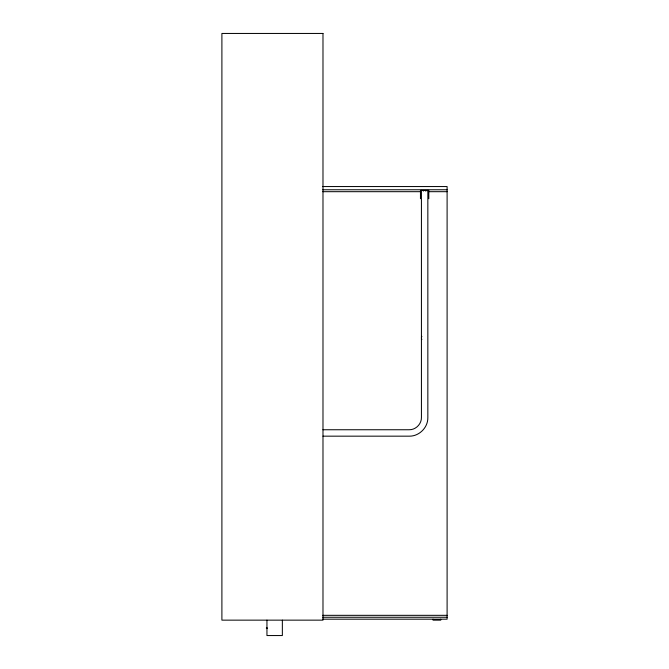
<?xml version="1.0" encoding="UTF-8"?>
<svg xmlns="http://www.w3.org/2000/svg" width="669" height="669" viewBox="0 0 669 669"><rect width="100%" height="100%" fill="white"/><g stroke="black" fill="none" stroke-linecap="round" stroke-linejoin="round"><path stroke-width="1" d="M423.669 190.657L423.268 190.966A1.923 1.923 0 0 1 423.669 190.657L423.803 190.606M322.809 186.551L447.101 186.551L447.101 619.185L322.809 619.185M322.809 189.762L447.101 189.762M322.809 191.685L419.948 191.685M428.302 191.685L447.101 191.685M322.935 429.749L409.127 429.749C415.717 429.933 421.604 424.037 421.428 417.448L421.428 190.397M322.985 436.163L409.336 436.163C419.204 436.33 428.009 427.524 427.842 417.657L427.842 190.397M322.809 615.329L447.101 615.329M322.809 617.253L447.101 617.253M266.371 627.848L267.182 627.848M266.371 628.408L267.182 628.408M440.746 619.185L440.746 620.146L433.044 620.146L433.044 619.185M428.804 198.743L428.804 190.397L420.458 190.397L420.458 198.743M282.351 620.146L282.351 635.55L266.948 635.55L266.948 620.146M421.863 339.559A3.211 3.211 0 0 1 421.863 336.348M322.985 33.45L221.899 33.45L221.899 620.146L322.985 620.146L322.985 33.45M425.593 190.657L425.133 190.464A1.923 1.923 0 0 1 425.994 190.966L425.593 190.657"/></g></svg>
